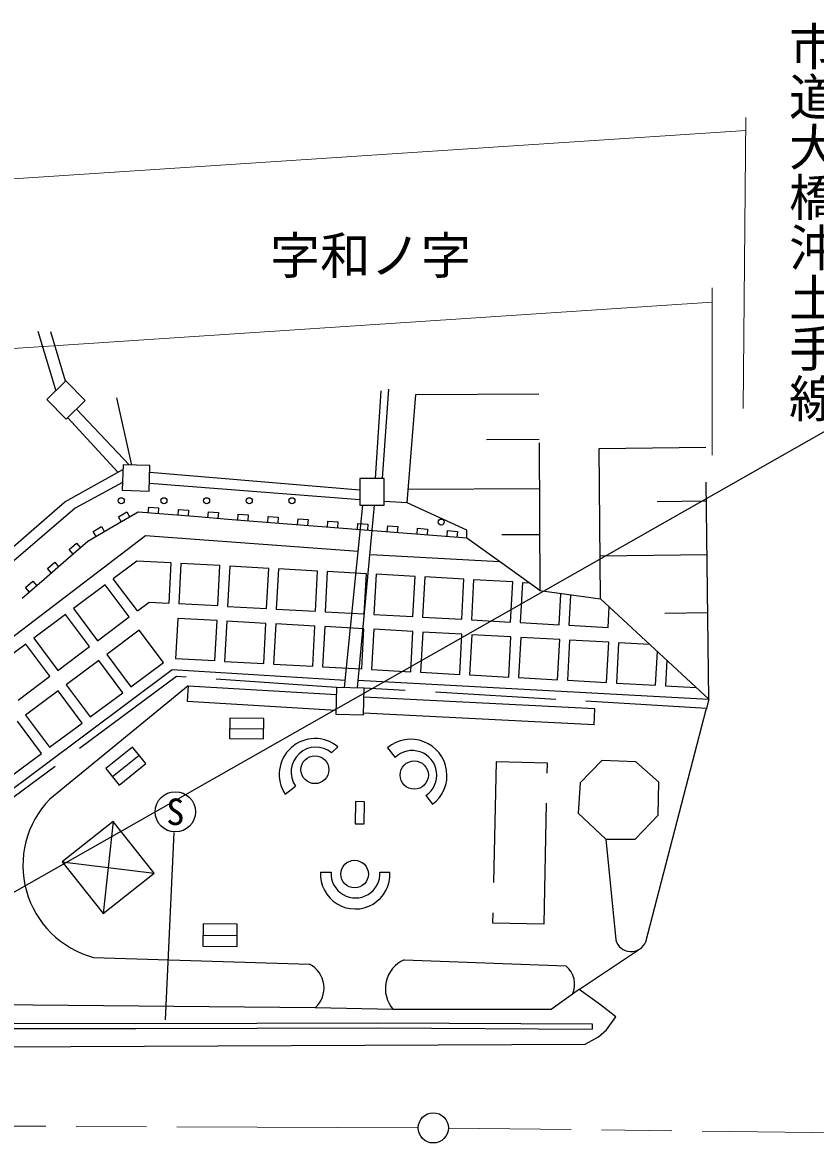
# Model space of a CAD drawing. Units: millimetres, scale not verified. Extents: x 40000 to 680000, y 20000 to 380000.
# Drawn here: x 147628 to 187035, y 280787 to 336930 of the extents above; entities that cross this region are included whole.
import ezdxf
from ezdxf.enums import TextEntityAlignment as Align

# ---------------------------------------------------------------- set-up
doc = ezdxf.new("R2010")
doc.units = ezdxf.units.MM
doc.header["$LTSCALE"] = 1000
doc.linetypes.add('CHAIN', pattern=[18.5, 12, -1.5, 3.5, -1.5])
doc.linetypes.add('DASHED', pattern=[7.5, 6, -1.5])
for name, color, linetype, lineweight in [('M-BGD', 7, 'Continuous', 25), ('M-BGD-EXST', 7, 'Continuous', 25), ('M-BMK', 2, 'CHAIN', 13), ('M-BMK-SRVR', 3, 'Continuous', 25), ('M-STR-HTXT', 7, 'Continuous', 13), ('M-STR-STRC', 7, 'Continuous', 25)]:
    doc.layers.add(name, color=color, linetype=linetype, lineweight=lineweight)
doc.layers.add('M-BMK-HTXT', color=7, linetype='Continuous')
doc.styles.add('@ＭＳ ゴシック', font='')
doc.styles.add('ＭＳ ゴシック', font='')
doc.styles.get('@ＭＳ ゴシック').set_extended_font_data('@MS Gothic')
doc.styles.get('ＭＳ ゴシック').set_extended_font_data('MS Gothic')

msp = doc.modelspace()

# ---------------------------------------------------------------- linework, layer by layer
at = {"layer": 'M-BGD'}
for p, q in [((148382, 321594), (149272, 318639)), ((149753, 319113), (149028, 321566)), ((149774, 319133), (148826, 318200)), ((150742, 318149), (149774, 319133)), ((165176, 314276), (165449, 318628)), ((165817, 318707), (165504, 314276)), ((166749, 313074), (167173, 318452)), ((167173, 318452), (173292, 318480)), ((148826, 318200), (149794, 317216)), ((149794, 317216), (150742, 318149)), ((152291, 318278), (153038, 314946)), ((170693, 316210), (173302, 316222)), ((173303, 316055), (173336, 308716)), ((176290, 315770), (181590, 315833)), ((176350, 308297), (176290, 315770)), ((149724, 313119), (152613, 314725)), ((152621, 314960), (152580, 313690)), ((153960, 314917), (152621, 314960)), ((153919, 313647), (153960, 314917)), ((153949, 314585), (164384, 313711)), ((152593, 314081), (150234, 312804)), ((164384, 313222), (153931, 314024)), ((165594, 314276), (164384, 314276)), ((164384, 314276), (164384, 312946)), ((165594, 312946), (165594, 314276)), ((181740, 303307), (181611, 314099)), ((152580, 313690), (153919, 313647)), ((166802, 313742), (173313, 313772)), ((150234, 312804), (134683, 299458)), ((143065, 307304), (149724, 313119)), ((153872, 312558), (153896, 312857)), ((153896, 312857), (154391, 312818)), ((154391, 312818), (154367, 312519)), ((155357, 312441), (155381, 312740)), ((155381, 312740), (155876, 312701)), ((163634, 303887), (164539, 312946)), ((165105, 312946), (164263, 303872)), ((164384, 312946), (165594, 312946)), ((166749, 313074), (165594, 313138)), ((169705, 311707), (166749, 313074)), ((179176, 313132), (181622, 313161)), ((153377, 312597), (152121, 311870)), ((152389, 312372), (152808, 312614)), ((152540, 312112), (152389, 312372)), ((152808, 312614), (152958, 312354)), ((154862, 312480), (153377, 312597)), ((156347, 312363), (154862, 312480)), ((155876, 312701), (155852, 312402)), ((157833, 312246), (156347, 312363)), ((156843, 312324), (156866, 312623)), ((156866, 312623), (157361, 312584)), ((157361, 312584), (157338, 312285)), ((159318, 312129), (157833, 312246)), ((158328, 312207), (158351, 312506)), ((158351, 312506), (158846, 312467)), ((158846, 312467), (158823, 312168)), ((159813, 312090), (159837, 312389)), ((159837, 312389), (160332, 312350)), ((160332, 312350), (160308, 312051)), ((161298, 311973), (161322, 312272)), ((161322, 312272), (161817, 312233)), ((161817, 312233), (161793, 311934)), ((152121, 311870), (150865, 311143)), ((151133, 311645), (151552, 311887)), ((151283, 311385), (151133, 311645)), ((151552, 311887), (151702, 311628)), ((160803, 312012), (159318, 312129)), ((162288, 311895), (160803, 312012)), ((163774, 311778), (162288, 311895)), ((162783, 311856), (162807, 312155)), ((162807, 312155), (163302, 312116)), ((163302, 312116), (163278, 311817)), ((165259, 311661), (163774, 311778)), ((164269, 311739), (164292, 312038)), ((164292, 312038), (164787, 311999)), ((164787, 311999), (164764, 311700)), ((166744, 311544), (165259, 311661)), ((165754, 311622), (165777, 311921)), ((165777, 311921), (166272, 311882)), ((166272, 311882), (166249, 311583)), ((167239, 311505), (167263, 311804)), ((167263, 311804), (167758, 311765)), ((167758, 311765), (167734, 311466)), ((168724, 311388), (168748, 311687)), ((168748, 311687), (169243, 311648)), ((169243, 311648), (169219, 311349)), ((169714, 311310), (169705, 311707)), ((130015, 293367), (153736, 311437)), ((150865, 311143), (149781, 310201)), ((149945, 310741), (150306, 311055)), ((150306, 311055), (150503, 310829)), ((153736, 311437), (164312, 310670)), ((168229, 311427), (166744, 311544)), ((169714, 311310), (168229, 311427)), ((171338, 310157), (169714, 311310)), ((171446, 311490), (173323, 311498)), ((150142, 310515), (149945, 310741)), ((164934, 310497), (171338, 310157)), ((176333, 310428), (181654, 310492)), ((149781, 310201), (148697, 309258)), ((148861, 309798), (149223, 310113)), ((149223, 310113), (149420, 309886)), ((153313, 310172), (152138, 309295)), ((155001, 310078), (153313, 310172)), ((155001, 310078), (154891, 308081)), ((155501, 310051), (155390, 308054)), ((157440, 309944), (155501, 310051)), ((157330, 307947), (157440, 309944)), ((157925, 309917), (157815, 307920)), ((159865, 309810), (157925, 309917)), ((173336, 308716), (171338, 310157)), ((149058, 309572), (148861, 309798)), ((159755, 307813), (159865, 309810)), ((160350, 309783), (160240, 307786)), ((162290, 309676), (160350, 309783)), ((162179, 307679), (162290, 309676)), ((162774, 309649), (162664, 307652)), ((164714, 309542), (162774, 309649)), ((164604, 307545), (164714, 309542)), ((165199, 309515), (165089, 307518)), ((167139, 309408), (165199, 309515)), ((167029, 307411), (167139, 309408)), ((167624, 309381), (167513, 307384)), ((169563, 309274), (167624, 309381)), ((148697, 309258), (147613, 308315)), ((147778, 308856), (148139, 309170)), ((147974, 308629), (147778, 308856)), ((148139, 309170), (148336, 308944)), ((151737, 308996), (150157, 307817)), ((152933, 307393), (151737, 308996)), ((153333, 307692), (152138, 309295)), ((169453, 307277), (169563, 309274)), ((170048, 309248), (169938, 307251)), ((171988, 309140), (170048, 309248)), ((171878, 307143), (171988, 309140)), ((172473, 309114), (172363, 307117)), ((172473, 309114), (172811, 309095)), ((173336, 308716), (176350, 308297)), ((174302, 307010), (174386, 308528)), ((174869, 308461), (174787, 306983)), ((181740, 303307), (176350, 308297)), ((150157, 307817), (151353, 306214)), ((153333, 307692), (153927, 308135)), ((153927, 308135), (154891, 308081)), ((157330, 307947), (155390, 308054)), ((157815, 307920), (159755, 307813)), ((160240, 307786), (162179, 307679)), ((176727, 306876), (176783, 307896)), ((149763, 307523), (148183, 306344)), ((150959, 305920), (149763, 307523)), ((151353, 306214), (152933, 307393)), ((155344, 307318), (155234, 305321)), ((157292, 307211), (155344, 307318)), ((157182, 305214), (157292, 307211)), ((157779, 307184), (157669, 305187)), ((159726, 307076), (157779, 307184)), ((162664, 307652), (164604, 307545)), ((165089, 307518), (167029, 307411)), ((167513, 307384), (169453, 307277)), ((169938, 307251), (171878, 307143)), ((172363, 307117), (174302, 307010)), ((179552, 307591), (181688, 307616)), ((153429, 306738), (151815, 305533)), ((154625, 305135), (153429, 306738)), ((159616, 305079), (159726, 307076)), ((160213, 307050), (160103, 305053)), ((162161, 306942), (160213, 307050)), ((162051, 304945), (162161, 306942)), ((162648, 306915), (162538, 304918)), ((164595, 306808), (162648, 306915)), ((164485, 304811), (164595, 306808)), ((165082, 306781), (164972, 304784)), ((167030, 306673), (165082, 306781)), ((166920, 304676), (167030, 306673)), ((167517, 306646), (167407, 304649)), ((169465, 306539), (167517, 306646)), ((174787, 306983), (176727, 306876)), ((147788, 306050), (146209, 304872)), ((148984, 304447), (147788, 306050)), ((148183, 306344), (149379, 304741)), ((169354, 304542), (169465, 306539)), ((169951, 306512), (169841, 304515)), ((171899, 306404), (169951, 306512)), ((171789, 304407), (171899, 306404)), ((172386, 306377), (172276, 304380)), ((174334, 306270), (172386, 306377)), ((174223, 304273), (174334, 306270)), ((174820, 306243), (174710, 304246)), ((176768, 306135), (174820, 306243)), ((176658, 304139), (176768, 306135)), ((177255, 306109), (177145, 304112)), ((178806, 306023), (177255, 306109)), ((149379, 304741), (150959, 305920)), ((151815, 305533), (153010, 303930)), ((179092, 304004), (179184, 305673)), ((151411, 305232), (149796, 304027)), ((152607, 303629), (151411, 305232)), ((153010, 303930), (154625, 305135)), ((157182, 305214), (155234, 305321)), ((157669, 305187), (159616, 305079)), ((160103, 305053), (162051, 304945)), ((162538, 304918), (164485, 304811)), ((179649, 305243), (179579, 303977)), ((132951, 288278), (155069, 304780)), ((147405, 303268), (148984, 304447)), ((155069, 304780), (163671, 304260)), ((164972, 304784), (166920, 304676)), ((167407, 304649), (169354, 304542)), ((169841, 304515), (171789, 304407)), ((172276, 304380), (174223, 304273)), ((155862, 303977), (148975, 298340)), ((149796, 304027), (150992, 302424)), ((155862, 303977), (155816, 303209)), ((155862, 303977), (163225, 303534)), ((163234, 303897), (163202, 302557)), ((164604, 303864), (163234, 303897)), ((164297, 304246), (181740, 303307)), ((164572, 302524), (164604, 303864)), ((174710, 304246), (176658, 304139)), ((177145, 304112), (179092, 304004)), ((179579, 303977), (181107, 303893)), ((149392, 303726), (147777, 302521)), ((150588, 302123), (149392, 303726)), ((150992, 302424), (152607, 303629)), ((155816, 303209), (163207, 302764)), ((176073, 302829), (164593, 303408)), ((181740, 303307), (181609, 302802)), ((176033, 302030), (176073, 302829)), ((178609, 291258), (181609, 302802)), ((148569, 300617), (147373, 302220)), ((147777, 302521), (148973, 300918)), ((148973, 300918), (150588, 302123)), ((157923, 302358), (157915, 301348)), ((159613, 302344), (157923, 302358)), ((159605, 301334), (159613, 302344)), ((163202, 302557), (164572, 302524)), ((176033, 302030), (164574, 302608)), ((159609, 301818), (157919, 301832)), ((157915, 301348), (159605, 301334)), ((162989, 300651), (163294, 300944)), ((146954, 299412), (148569, 300617)), ((153096, 300926), (151772, 299860)), ((152095, 299459), (153419, 300524)), ((153754, 300108), (153096, 300926)), ((165773, 300895), (166139, 300407)), ((151772, 299860), (152430, 299042)), ((152430, 299042), (153754, 300108)), ((176426, 300267), (175342, 299148)), ((178106, 300201), (176426, 300267)), ((179251, 299188), (178106, 300201)), ((160681, 298588), (161194, 298991)), ((175342, 299148), (175237, 297648)), ((179211, 297543), (179251, 299188)), ((164178, 298221), (164158, 297121)), ((164618, 298213), (164178, 298221)), ((164598, 297113), (164618, 298213)), ((167678, 298527), (168007, 298087)), ((175237, 297648), (176618, 296358)), ((152126, 297235), (149595, 295229)), ((152126, 297235), (151632, 292658)), ((154164, 294665), (152126, 297235)), ((164158, 297121), (164598, 297113)), ((178079, 296358), (179211, 297543)), ((176618, 296358), (177110, 291349)), ((176618, 296358), (178079, 296358)), ((149595, 295229), (154164, 294665)), ((149595, 295229), (151632, 292658)), ((151632, 292658), (154164, 294665)), ((162438, 294719), (162960, 294705)), ((165391, 294719), (165886, 294705)), ((156597, 292142), (156588, 291032)), ((158297, 292127), (156597, 292142)), ((158288, 291017), (158297, 292127)), ((158292, 291547), (156592, 291561)), ((156588, 291032), (158288, 291017)), ((175317, 288896), (178238, 290852)), ((151157, 290480), (161890, 290138)), ((166600, 290363), (174625, 290054)), ((175317, 288896), (173903, 287888)), ((162175, 287968), (133103, 288239)), ((166052, 287888), (162175, 287968)), ((173903, 287888), (166052, 287888)), ((141796, 286958), (153263, 286943)), ((141798, 287208), (153263, 287193)), ((153263, 287193), (165287, 287226)), ((153263, 286943), (165287, 286976)), ((165287, 287226), (175934, 287168)), ((165287, 286976), (175932, 286918)), ((175934, 287168), (175932, 286918))]:
    msp.add_line(p, q, dxfattribs=at)
at = {"layer": 'M-BGD', "linetype": 'DASHED'}
for p, q in [((152365, 314587), (149873, 317294)), ((152917, 314950), (150312, 317726)), ((155277, 304429), (133380, 288236)), ((163234, 303897), (155277, 304429)), ((181620, 302844), (164604, 303864)), ((171160, 300192), (170989, 292194)), ((173719, 300137), (171160, 300192)), ((173548, 292139), (173719, 300137)), ((170989, 292194), (173548, 292139))]:
    msp.add_line(p, q, dxfattribs=at)
at = {"layer": 'M-BGD'}
for centre, radius in [((152534, 313171), 150), ((154654, 313171), 150), ((156774, 313171), 150), ((158894, 313171), 150), ((161014, 313171), 150), ((168434, 312111), 150), ((162157, 299805), 694), ((167094, 299538), 704), ((164130, 294618), 687)]:
    msp.add_circle(centre, radius, dxfattribs=at)
for centre, radius, start, end in [((162162, 299573), 1778, 50.457, 213.6355), ((166928, 299521), 1795, 306.9532, 130.0622), ((162209, 299693), 1235, 50.856, 214.692), ((166993, 299536), 1220, 304.1505, 134.428), ((152372, 295050), 4729, 135.9152, 255.11), ((164161, 294610), 1727, 176.3967, 3.1466), ((164176, 294648), 1217, 177.3306, 3.317), ((177875, 291557), 793, 195.193, 337.8404), ((167226, 288926), 1567, 113.5258, 221.4983), ((161278, 288954), 1333, 312.2932, 62.6462), ((173901, 289138), 1167, 334.6704, 51.6878)]:
    msp.add_arc(centre, radius, start, end, dxfattribs=at)
at = {"layer": 'M-BGD-EXST'}
msp.add_line((155142, 296687), (154714, 287376), dxfattribs=at)
msp.add_circle((155220, 297713), 1000, dxfattribs=at)
at = {"layer": 'M-BMK'}
for p, q in [((167291, 282008), (118469, 282215)), ((267396, 280787), (168791, 281995))]:
    msp.add_line(p, q, dxfattribs=at)
at = {"layer": 'M-BMK-SRVR'}
msp.add_circle((168041, 282005), 750, dxfattribs=at)
at = {"layer": 'M-STR-HTXT'}
for p, q in [((183581, 332207), (183452, 317756)), ((59568, 323372), (183576, 331570)), ((181904, 315434), (181904, 323756)), ((146134, 320661), (181904, 323033))]:
    msp.add_line(p, q, dxfattribs=at)
at = {"layer": 'M-STR-STRC'}
for p, q in [((136181, 287470), (204438, 326250)), ((176354, 288116), (175296, 288881)), ((177113, 287518), (176354, 288116)), ((176645, 286872), (177113, 287518)), ((175595, 286162), (176257, 286533)), ((176257, 286533), (176645, 286872)), ((130345, 285968), (175595, 286162))]:
    msp.add_line(p, q, dxfattribs=at)

# ---------------------------------------------------------------- texts
at = {"layer": 'M-BGD-EXST', "style": 'ＭＳ ゴシック'}
msp.add_text('S', height=1320, dxfattribs=at).set_placement((155220, 297713), align=Align.MIDDLE_CENTER)
at = {"layer": 'M-BMK-HTXT', "style": '@ＭＳ ゴシック'}
msp.add_text('市道大橋沖土手線', height=1833, rotation=270, dxfattribs=at).set_placement((185473, 337018), align=Align.BOTTOM_LEFT)
at = {"layer": 'M-BMK-HTXT', "style": 'ＭＳ ゴシック'}
msp.add_text('字和ノ字', height=1833, dxfattribs=at).set_placement((164919, 325355), align=Align.MIDDLE_CENTER)

doc.saveas('drawing.dxf')
